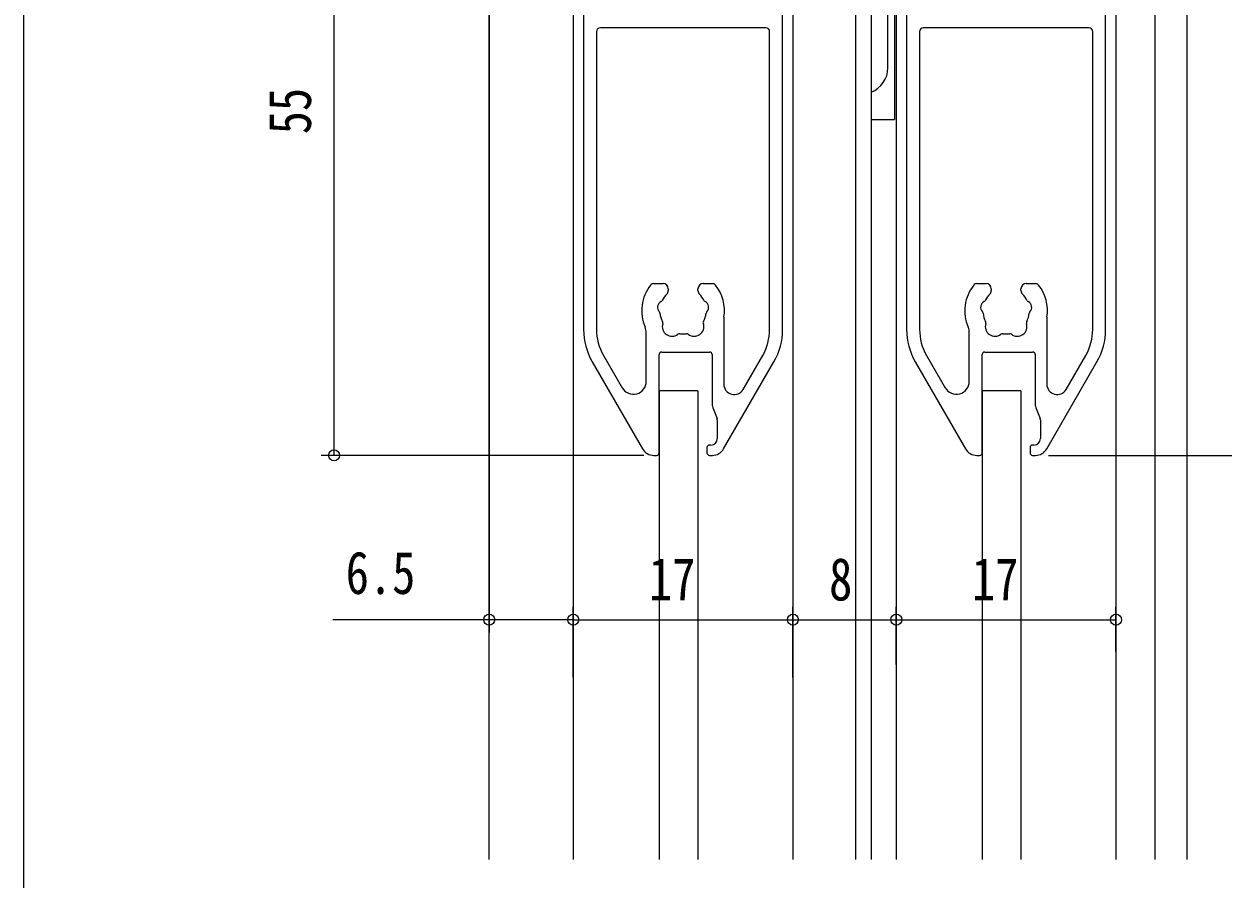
# Model space of a CAD drawing. Units: millimetres, scale not verified. Extents: x -495 to 495, y -800 to 801.
# Drawn here: x -406.5 to -313.7, y 412 to 478.3 of the extents above; entities that cross this region are included whole.
import ezdxf
from ezdxf.enums import TextEntityAlignment as Align

# ---------------------------------------------------------------- set-up
doc = ezdxf.new("R2010")
doc.units = ezdxf.units.MM
doc.header["$LTSCALE"] = 4
for name, color, linetype in [('0-2_YKK_11', 7, 'Continuous'), ('0-4_YKK_12', 2, 'Continuous'), ('0-5_YKK_13', 4, 'Continuous'), ('0-7_YKK_D', 6, 'Continuous')]:
    doc.layers.add(name, color=color, linetype=linetype)
doc.styles.add('ＭＳ ゴシック', font='')
doc.styles.get('ＭＳ ゴシック').set_extended_font_data('MS Gothic')

msp = doc.modelspace()

# ---------------------------------------------------------------- linework, layer by layer
at = {"layer": '0-2_YKK_11'}
for p, q in [((-363.198, 488.052), (-363.198, 454.592)), ((-347.798, 454.592), (-347.798, 488.052)), ((-338.198, 488.052), (-338.198, 454.592)), ((-322.798, 454.592), (-322.798, 488.052)), ((-349.098, 477.952), (-361.898, 477.952)), ((-324.098, 477.952), (-336.898, 477.952)), ((-362.198, 477.652), (-362.198, 454.592)), ((-348.798, 454.592), (-348.798, 477.652)), ((-337.198, 477.652), (-337.198, 454.592)), ((-323.798, 454.592), (-323.798, 477.652)), ((-357.772, 458.152), (-357.048, 458.152)), ((-356.648, 457.752), (-356.648, 457.613)), ((-354.348, 457.613), (-354.348, 457.752)), ((-353.948, 458.152), (-353.224, 458.152)), ((-332.772, 458.152), (-332.048, 458.152)), ((-331.648, 457.752), (-331.648, 457.613)), ((-329.348, 457.613), (-329.348, 457.752)), ((-328.948, 458.152), (-328.224, 458.152)), ((-352.348, 455.406), (-352.348, 450.357)), ((-327.348, 455.406), (-327.348, 450.357)), ((-358.348, 450.584), (-358.348, 454.373)), ((-333.348, 450.584), (-333.348, 454.373)), ((-357.148, 452.852), (-353.448, 452.852)), ((-332.148, 452.852), (-328.448, 452.852)), ((-362.528, 452.092), (-358.637, 445.352)), ((-361.662, 452.592), (-360.214, 450.084)), ((-357.348, 445.052), (-357.348, 452.652)), ((-353.248, 452.652), (-353.248, 448.844)), ((-352.359, 445.352), (-348.468, 452.092)), ((-350.855, 449.957), (-349.334, 452.592)), ((-337.528, 452.092), (-333.636, 445.352)), ((-336.662, 452.592), (-335.214, 450.084)), ((-332.348, 445.052), (-332.348, 452.652)), ((-328.248, 452.652), (-328.248, 448.844)), ((-327.359, 445.352), (-323.468, 452.092)), ((-325.855, 449.957), (-324.334, 452.592)), ((-353.176, 448.473), (-352.869, 447.705)), ((-328.176, 448.473), (-327.869, 447.705)), ((-352.848, 447.594), (-352.848, 446.152)), ((-327.848, 447.594), (-327.848, 446.152)), ((-353.648, 445.452), (-353.648, 445.052)), ((-353.348, 445.652), (-353.448, 445.652)), ((-328.648, 445.452), (-328.648, 445.052)), ((-328.348, 445.652), (-328.448, 445.652)), ((-357.77, 444.852), (-357.548, 444.852)), ((-353.448, 444.852), (-353.225, 444.852)), ((-332.77, 444.852), (-332.548, 444.852)), ((-328.448, 444.852), (-328.225, 444.852))]:
    msp.add_line(p, q, dxfattribs=at)
for centre, radius, start, end in [((-361.898, 477.652), 0.3, 90, 180), ((-349.098, 477.652), 0.3, 0, 90), ((-336.898, 477.652), 0.3, 90, 180), ((-324.098, 477.652), 0.3, 0, 90), ((-355.498, 456.052), 3.2, 141.63349, 203.55646), ((-357.772, 457.852), 0.3, 90, 141.63349), ((-357.048, 457.752), 0.4, 360, 90), ((-357.048, 457.613), 0.4, 314.79283, 360), ((-353.948, 457.752), 0.4, 90, 180), ((-353.948, 457.613), 0.4, 180, 225.20717), ((-353.224, 457.852), 0.3, 38.36651, 90), ((-355.498, 456.052), 3.2, 351.15027, 38.36651), ((-330.498, 456.052), 3.2, 141.63349, 203.55646), ((-332.772, 457.852), 0.3, 90, 141.63349), ((-332.048, 457.752), 0.4, 360, 90), ((-332.048, 457.613), 0.4, 314.79283, 360), ((-328.948, 457.752), 0.4, 90, 180), ((-328.948, 457.613), 0.4, 180, 225.20717), ((-328.224, 457.852), 0.3, 38.36651, 90), ((-330.498, 456.052), 3.2, 351.15027, 38.36651), ((-356.975, 456.312), 0.5, 116.8699, 223.1301), ((-357.291, 456.937), 0.2, 296.8699, 333.7398), ((-355.498, 456.052), 1.8, 134.79283, 153.7398), ((-355.498, 456.052), 1.8, 26.2602, 45.20717), ((-353.704, 456.937), 0.2, 206.2602, 243.1301), ((-354.021, 456.312), 0.5, 316.8699, 63.1301), ((-331.975, 456.312), 0.5, 116.8699, 223.1301), ((-332.291, 456.937), 0.2, 296.8699, 333.7398), ((-330.498, 456.052), 1.8, 134.79283, 153.7398), ((-330.498, 456.052), 1.8, 26.2602, 45.20717), ((-328.704, 456.937), 0.2, 206.2602, 243.1301), ((-329.021, 456.312), 0.5, 316.8699, 63.1301), ((-357.486, 455.834), 0.2, 6.2602, 43.1301), ((-355.498, 456.052), 1.8, 186.2602, 208.03074), ((-355.498, 456.052), 1.8, 331.96926, 353.7398), ((-353.51, 455.834), 0.2, 136.8699, 173.7398), ((-332.486, 455.834), 0.2, 6.2602, 43.1301), ((-330.498, 456.052), 1.8, 186.2602, 208.03074), ((-330.498, 456.052), 1.8, 331.96926, 353.7398), ((-328.51, 455.834), 0.2, 136.8699, 173.7398), ((-359.348, 454.373), 1, 360, 23.55646), ((-356.358, 454.823), 0.75, 162.29961, 307.70039), ((-357.263, 455.112), 0.2, 342.29961, 28.03074), ((-354.637, 454.823), 0.75, 232.29961, 17.70039), ((-353.732, 455.112), 0.2, 151.96926, 197.70039), ((-351.348, 455.406), 1, 171.15027, 180), ((-334.348, 454.373), 1, 360, 23.55646), ((-331.358, 454.823), 0.75, 162.29961, 307.70039), ((-332.263, 455.112), 0.2, 342.29961, 28.03074), ((-329.637, 454.823), 0.75, 232.29961, 17.70039), ((-328.732, 455.112), 0.2, 151.96926, 197.70039), ((-326.348, 455.406), 1, 171.15027, 180), ((-358.198, 454.592), 5, 180, 210), ((-358.198, 454.592), 4, 180, 210), ((-355.777, 454.071), 0.2, 81.96926, 127.70039), ((-355.498, 456.052), 1.8, 261.96926, 278.03074), ((-355.218, 454.071), 0.2, 52.29961, 98.03074), ((-352.798, 454.592), 4, 330, 0), ((-352.798, 454.592), 5, 330, 0), ((-333.198, 454.592), 5, 180, 210), ((-333.198, 454.592), 4, 180, 210), ((-330.777, 454.071), 0.2, 81.96926, 127.70039), ((-330.498, 456.052), 1.8, 261.96926, 278.03074), ((-330.218, 454.071), 0.2, 52.29961, 98.03074), ((-327.798, 454.592), 4, 330, 0), ((-327.798, 454.592), 5, 330, 0), ((-357.148, 452.652), 0.2, 90, 180), ((-353.448, 452.652), 0.2, 0, 90), ((-332.148, 452.652), 0.2, 90, 180), ((-328.448, 452.652), 0.2, 0, 90), ((-359.348, 450.584), 1, 210, 0), ((-351.548, 450.357), 0.8, 180, 330), ((-334.348, 450.584), 1, 210, 0), ((-326.548, 450.357), 0.8, 180, 330), ((-352.248, 448.844), 1, 180, 201.80141), ((-327.248, 448.844), 1, 180, 201.80141), ((-353.148, 447.594), 0.3, 0, 21.80141), ((-328.148, 447.594), 0.3, 0, 21.80141), ((-353.448, 445.452), 0.2, 90, 180), ((-353.348, 446.152), 0.5, 270, 0), ((-328.448, 445.452), 0.2, 90, 180), ((-328.348, 446.152), 0.5, 270, 0), ((-357.77, 445.852), 1, 210, 270), ((-357.548, 445.052), 0.2, 270, 0), ((-353.448, 445.052), 0.2, 180, 270), ((-353.225, 445.852), 1, 270, 330), ((-332.77, 445.852), 1, 210, 270), ((-332.548, 445.052), 0.2, 270, 0), ((-328.448, 445.052), 0.2, 180, 270), ((-328.225, 445.852), 1, 270, 330)]:
    msp.add_arc(centre, radius, start, end, dxfattribs=at)
at = {"layer": '0-4_YKK_12'}
for p, q in [((-370.503, 413.549), (-370.503, 518.147)), ((-319.003, 503.55), (-319.003, 413.549)), ((-316.503, 503.55), (-316.503, 413.549)), ((-364.001, 488.352), (-364.001, 413.549)), ((-347.001, 488.352), (-347.001, 413.549)), ((-342.151, 488.152), (-342.151, 413.549)), ((-340.951, 488.152), (-340.951, 413.549)), ((-339, 488.352), (-339, 413.549)), ((-322, 488.352), (-322, 413.549))]:
    msp.add_line(p, q, dxfattribs=at)
at = {"layer": '0-5_YKK_13'}
for p, q in [((-339.648, 474.852), (-339.648, 488.084)), ((-339.148, 488.084), (-339.148, 474.852)), ((-339.148, 474.852), (-339.148, 470.852)), ((-340.951, 470.852), (-339.148, 470.852)), ((-354.348, 449.852), (-357.348, 449.852)), ((-357.348, 449.852), (-357.348, 413.549)), ((-354.348, 449.852), (-354.348, 413.549)), ((-329.348, 449.852), (-332.348, 449.852)), ((-332.348, 449.852), (-332.348, 413.549)), ((-329.348, 449.852), (-329.348, 413.549))]:
    msp.add_line(p, q, dxfattribs=at)
msp.add_arc((-341.648, 474.852), 2, 290.40323, 0, dxfattribs=at)
at = {"layer": '0-7_YKK_D'}
for p, q in [((-382.503, 444.852), (-382.503, 499.852)), ((-406.503, 189.851), (-406.503, 492.852)), ((-370.503, 490.947), (-370.503, 431.129)), ((-358.548, 444.852), (-383.503, 444.852)), ((-327.225, 444.852), (-272.503, 444.852)), ((-363.998, 427.662), (-363.998, 433.129)), ((-363.998, 427.662), (-363.998, 433.129)), ((-346.998, 427.662), (-346.998, 433.129)), ((-346.998, 428.662), (-346.998, 433.129)), ((-338.998, 428.662), (-338.998, 433.129)), ((-338.998, 429.662), (-338.998, 433.129)), ((-321.998, 429.662), (-321.998, 433.129)), ((-363.998, 432.129), (-346.998, 432.129)), ((-346.998, 432.129), (-338.998, 432.129)), ((-338.998, 432.129), (-321.998, 432.129))]:
    msp.add_line(p, q, dxfattribs=at)
msp.add_lwpolyline([(-363.998, 432.129), (-370.503, 432.129), (-382.603, 432.129)], dxfattribs=at)
for centre in [(-382.503, 444.852), (-370.503, 432.129), (-363.998, 432.129), (-363.998, 432.129), (-346.998, 432.129), (-346.998, 432.129), (-338.998, 432.129), (-338.998, 432.129), (-321.998, 432.129)]:
    msp.add_circle(centre, 0.425, dxfattribs=at)

# ---------------------------------------------------------------- texts
at = {"layer": '0-7_YKK_D', "style": 'ＭＳ ゴシック', "width": 0.8}
msp.add_text('55', height=3.299, rotation=90, dxfattribs=at).set_placement((-383.303, 469.712), align=Align.BOTTOM_LEFT)
for s, p in [('6.5', (-381.603, 433.129)), ('17', (-358.138, 432.629)), ('8', (-344.198, 432.629)), ('17', (-333.138, 432.629))]:
    msp.add_text(s, height=3.299, dxfattribs=at).set_placement(p, align=Align.BOTTOM_LEFT)

doc.saveas('drawing.dxf')
